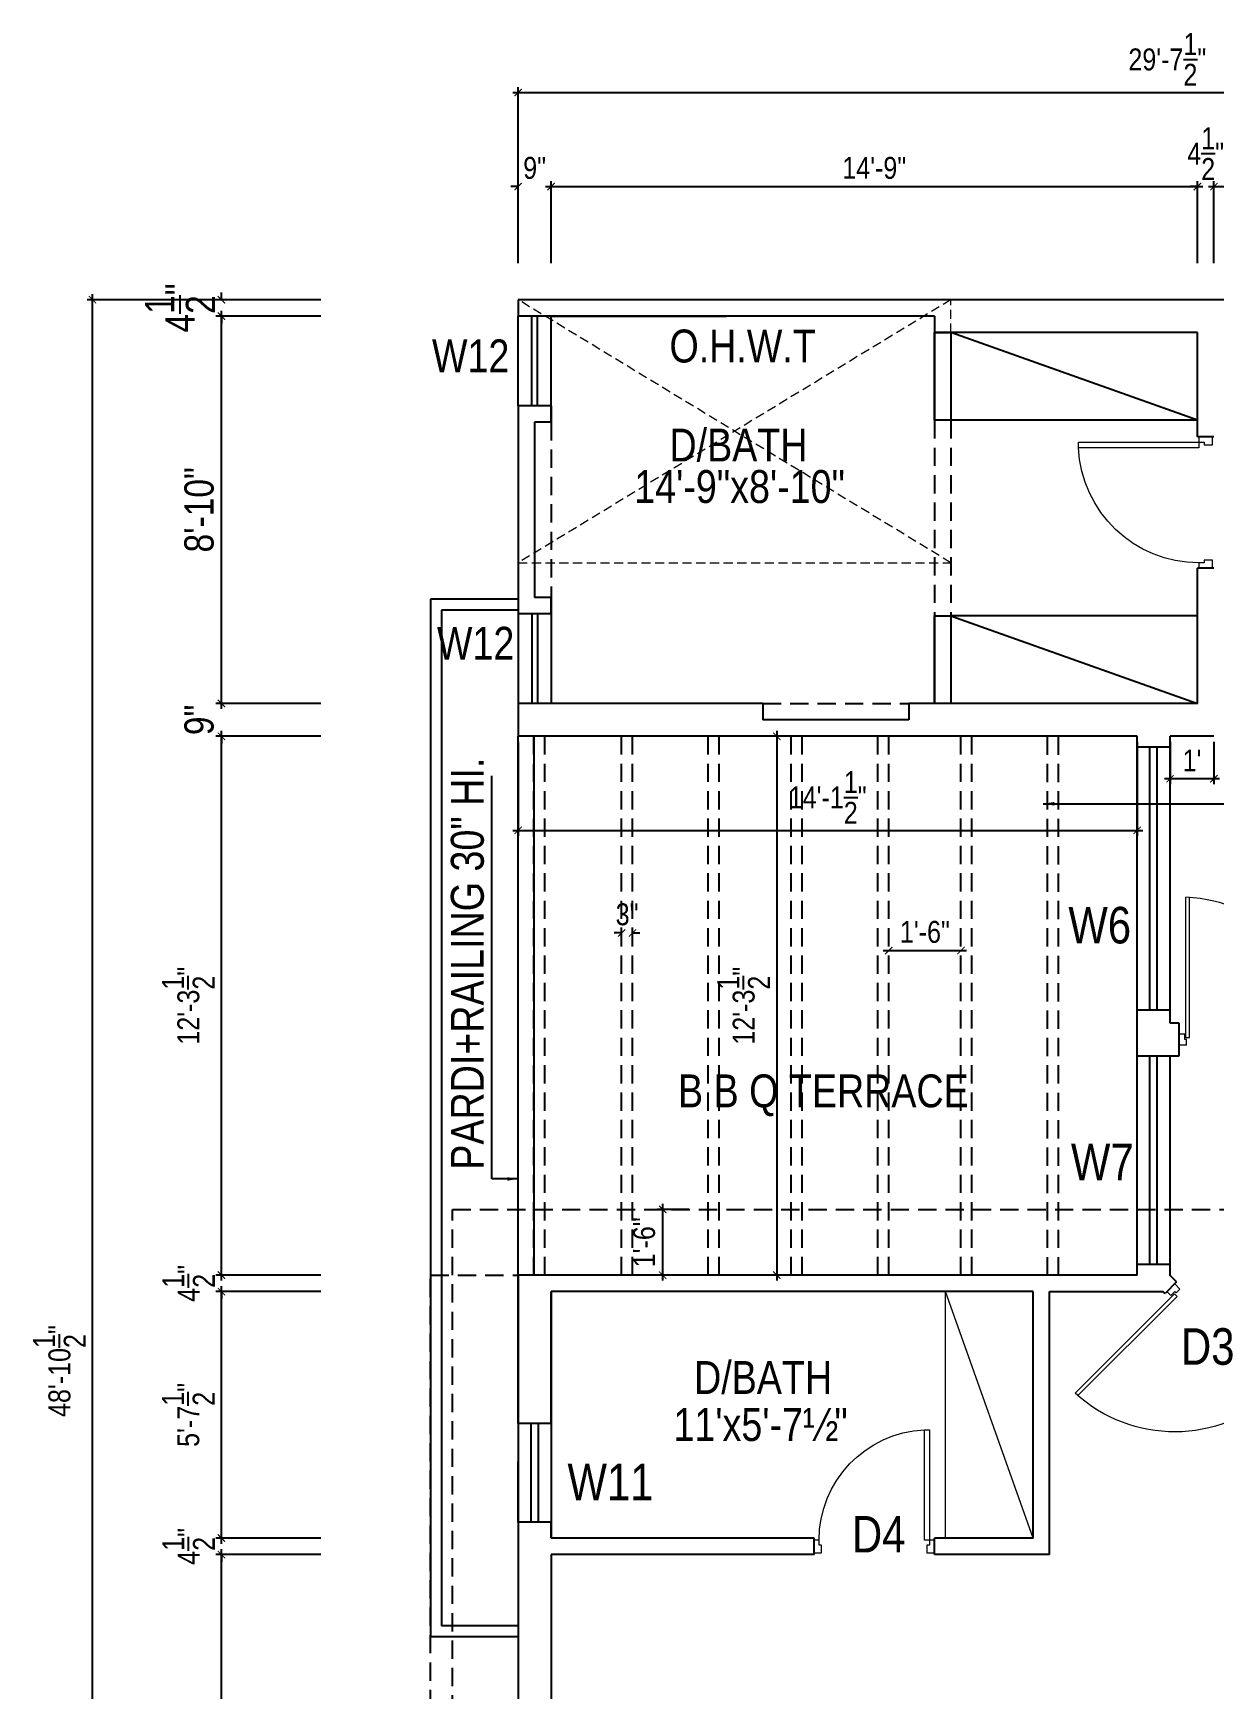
# Model space of a CAD drawing. Header units: inches. Extents: x -28532 to -7629, y -71430 to -21561.
# Drawn here: x -8186.3 to -7862.9, y -45223.5 to -44770.3 of the extents above; entities that cross this region are included whole.
import ezdxf

# ---------------------------------------------------------------- set-up
doc = ezdxf.new("R2010")
doc.units = ezdxf.units.IN
doc.header["$LTSCALE"] = 10
doc.header["$MEASUREMENT"] = 0
doc.header["$PDMODE"] = 34
doc.linetypes.add('DASHED', pattern=[0.75, 0.5, -0.25])
doc.linetypes.add('HIDDEN', pattern=[0.375, 0.25, -0.125])
doc.layers.get('0').update_dxf_attribs({"linetype": 'CONTINUOUS'})
doc.layers.get('DEFPOINTS').update_dxf_attribs({"linetype": 'CONTINUOUS'})
for name, color, linetype in [('DIM', 1, 'CONTINUOUS'), ('DIMENSION', 1, 'CONTINUOUS'), ('GF-TEXT', 3, 'DASHED'), ('TEXT', 6, 'CONTINUOUS'), ('WALL', 255, 'CONTINUOUS'), ('WIN', 1, 'CONTINUOUS')]:
    doc.layers.add(name, color=color, linetype=linetype)
for name, color, linetype, lineweight in [('DOOR', 3, 'CONTINUOUS', 13), ('HID', 3, 'HIDDEN', 13), ('wall2', 7, 'CONTINUOUS', 30), ('WARDROB', 40, 'CONTINUOUS', 5)]:
    doc.layers.add(name, color=color, linetype=linetype, lineweight=lineweight)
doc.styles.add('dim1', font='swissci.ttf')
doc.styles.add('style1', font='swissci.ttf', dxfattribs={"height": 9})
doc.dimstyles.new('1', dxfattribs={"dimscale": 0, "dimtxt": 9, "dimasz": 3, "dimexe": 1, "dimexo": 3, "dimgap": 1, "dimtad": 1, "dimdec": 1, "dimzin": 0, "dimdsep": 46, "dimlunit": 4, "dimtxsty": 'style1', "dimblk": 'ARCHTICK', "dimcen": 1.5, "dimclrd": 256, "dimclre": 256, "dimclrt": 2, "dimadec": 0, "dimazin": 0, "dimtfac": 0.75, "dimtdec": 1, "dimtix": 1, "dimtofl": 0, "dimtmove": 2, "dimatfit": 3, "dimfxl": 12, "dimfxlon": 1, "dimtolj": 1, "dimtzin": 0, "dimarcsym": 0})
doc.dimstyles.new('dim2', dxfattribs={"dimscale": 0, "dimtxt": 8, "dimasz": 2, "dimexe": 1.5, "dimexo": 1.5, "dimgap": 2, "dimtad": 1, "dimdec": 1, "dimzin": 0, "dimdsep": 46, "dimlunit": 4, "dimtxsty": 'dim1', "dimblk": 'ARCHTICK', "dimcen": 0.09, "dimdle": 1.5, "dimclrd": 5, "dimclre": 5, "dimclrt": 1, "dimadec": 0, "dimazin": 0, "dimtfac": 1, "dimtdec": 1, "dimtix": 1, "dimtofl": 0, "dimtmove": 2, "dimatfit": 3, "dimfxl": 1, "dimtolj": 1, "dimtzin": 0, "dimlwd": -1, "dimlwe": -1, "dimarcsym": 0})

# ---------------------------------------------------------------- blocks, each defined once
blk = doc.blocks.new('D')
at = {"layer": 'DOOR', "color": 0}
for p, q in [((-2.14, 40.21), (-2.14, 41.95)), ((-2.14, 41.95), (2.23, 41.95)), ((-0.39, 40.21), (-2.14, 40.21)), ((-0.39, 39.33), (-0.39, 40.21)), ((2.23, 39.33), (-0.39, 39.33)), ((2.23, 41.95), (2.23, 39.33)), ((-40.57, 3.5), (-40.57, 1.75)), ((-2.12, 3.5), (-40.57, 3.5)), ((-40.57, 1.75), (-2.12, 1.75)), ((-2.14, 0), (-2.14, 1.75)), ((-2.14, 1.75), (-0.39, 1.75)), ((2.23, 0), (-2.14, 0)), ((-2.12, 1.75), (-2.12, 3.5)), ((-0.39, 2.62), (2.23, 2.62)), ((-0.39, 1.75), (-0.39, 2.62)), ((2.23, 2.62), (2.23, 0))]:
    blk.add_line(p, q, dxfattribs=at)
blk.add_arc((-2.14, 1.75), 38.46, 90, 177.3947, dxfattribs=at)
blk = doc.blocks.new('D1L')
for p, q in [((1.86, 0.46), (1.86, 38.96)), ((2.86, 0.46), (2.86, 38.9)), ((0, -1.5), (0, 1.5)), ((1.5, 1.5), (0, 1.5)), ((1.5, 0), (1.5, 1.5)), ((2, 0), (1.5, 0)), ((2.86, 0.46), (1.86, 0.46)), ((2, -1.5), (2, 0)), ((40, -1.5), (40, 0)), ((40, 0), (40.5, 0)), ((40.5, 1.5), (42, 1.5)), ((40.5, 0), (40.5, 1.5)), ((42, -1.5), (42, 1.5)), ((2, -1.5), (0, -1.5)), ((40, -1.5), (42, -1.5))]:
    blk.add_line(p, q)
blk.add_arc((0, -1.5), 40.5, 2.1226, 87.3678)
blk = doc.blocks.new('_ArchTick')
at = {"layer": 'DIM', "color": 0, "const_width": 0.15}
blk.add_lwpolyline([(-0.5, -0.5), (0.5, 0.5)], dxfattribs=at)
blk = doc.blocks.new('*D151')
at = {"layer": 'DEFPOINTS', "color": 0, "transparency": 16777216}
for p in [(-8044.45, -44812.27), (-8053.45, -44834.74), (-8044.45, -44834.74)]:
    blk.add_point(p, dxfattribs=at)
at = {"layer": 'DIM', "color": 5, "transparency": 16777216}
for p, q in [((-8053.45, -44812.27), (-8055.45, -44812.27)), ((-8053.45, -44833.24), (-8053.45, -44810.77)), ((-8044.45, -44833.24), (-8044.45, -44810.77)), ((-8044.45, -44812.27), (-8042.45, -44812.27))]:
    blk.add_line(p, q, dxfattribs=at)
at = {"layer": 'DIM', "color": 5, "transparency": 16777216, "xscale": 2, "yscale": 2, "zscale": 2}
blk.add_blockref('_ArchTick', (-8053.45, -44812.27), dxfattribs=at)
at = {"layer": 'DIM', "color": 5, "transparency": 16777216, "xscale": 2, "yscale": 2, "zscale": 2, "rotation": 180}
blk.add_blockref('_ArchTick', (-8044.45, -44812.27), dxfattribs=at)
at = {"layer": 'DIM', "color": 1, "transparency": 16777216, "insert": (-8048.95, -44807.2), "char_height": 6, "attachment_point": 5, "style": 'dim1'}
blk.add_mtext('\\A1;9"', dxfattribs=at)
blk = doc.blocks.new('*D152')
at = {"layer": 'DEFPOINTS', "color": 0, "transparency": 16777216}
for p in [(-7867.45, -44812.27), (-8044.45, -44834.74), (-7867.45, -44834.74)]:
    blk.add_point(p, dxfattribs=at)
at = {"layer": 'DIM', "color": 5, "transparency": 16777216}
for p, q in [((-8045.95, -44812.27), (-7865.95, -44812.27)), ((-8044.45, -44833.24), (-8044.45, -44810.77)), ((-7867.45, -44833.24), (-7867.45, -44810.77))]:
    blk.add_line(p, q, dxfattribs=at)
at = {"layer": 'DIM', "color": 5, "transparency": 16777216, "xscale": 2, "yscale": 2, "zscale": 2, "rotation": 180}
blk.add_blockref('_ArchTick', (-8044.45, -44812.27), dxfattribs=at)
at = {"layer": 'DIM', "color": 5, "transparency": 16777216, "xscale": 2, "yscale": 2, "zscale": 2}
blk.add_blockref('_ArchTick', (-7867.45, -44812.27), dxfattribs=at)
at = {"layer": 'DIM', "color": 1, "transparency": 16777216, "insert": (-7955.95, -44807.2), "char_height": 6, "attachment_point": 5, "style": 'dim1'}
blk.add_mtext('\\A1;14\'-9"', dxfattribs=at)
blk = doc.blocks.new('*D153')
at = {"layer": 'DEFPOINTS', "color": 0, "transparency": 16777216}
for p in [(-7862.95, -44812.27), (-7867.45, -44834.74), (-7862.95, -44834.74)]:
    blk.add_point(p, dxfattribs=at)
at = {"layer": 'DIM', "color": 5, "transparency": 16777216}
for p, q in [((-7867.45, -44812.27), (-7869.45, -44812.27)), ((-7867.45, -44833.24), (-7867.45, -44810.77)), ((-7862.95, -44833.24), (-7862.95, -44810.77)), ((-7862.95, -44812.27), (-7860.95, -44812.27))]:
    blk.add_line(p, q, dxfattribs=at)
at = {"layer": 'DIM', "color": 5, "transparency": 16777216, "xscale": 2, "yscale": 2, "zscale": 2}
blk.add_blockref('_ArchTick', (-7867.45, -44812.27), dxfattribs=at)
at = {"layer": 'DIM', "color": 5, "transparency": 16777216, "xscale": 2, "yscale": 2, "zscale": 2, "rotation": 180}
blk.add_blockref('_ArchTick', (-7862.95, -44812.27), dxfattribs=at)
at = {"layer": 'DIM', "color": 1, "transparency": 16777216, "insert": (-7865.2, -44803.26), "char_height": 6, "attachment_point": 5, "style": 'dim1'}
blk.add_mtext('\\A1;4{\\H1.000000x;\\S1/2;}"', dxfattribs=at)
blk = doc.blocks.new('*D154')
at = {"layer": 'DEFPOINTS', "color": 0, "transparency": 16777216}
for p in [(-7706.95, -44812.27), (-7862.95, -44834.74), (-7706.95, -44834.74)]:
    blk.add_point(p, dxfattribs=at)
at = {"layer": 'DIM', "color": 5, "transparency": 16777216}
for p, q in [((-7864.45, -44812.27), (-7705.45, -44812.27)), ((-7862.95, -44833.24), (-7862.95, -44810.77)), ((-7706.95, -44833.24), (-7706.95, -44810.77))]:
    blk.add_line(p, q, dxfattribs=at)
at = {"layer": 'DIM', "color": 5, "transparency": 16777216, "xscale": 2, "yscale": 2, "zscale": 2, "rotation": 180}
blk.add_blockref('_ArchTick', (-7862.95, -44812.27), dxfattribs=at)
at = {"layer": 'DIM', "color": 5, "transparency": 16777216, "xscale": 2, "yscale": 2, "zscale": 2}
blk.add_blockref('_ArchTick', (-7706.95, -44812.27), dxfattribs=at)
at = {"layer": 'DIM', "color": 1, "transparency": 16777216, "insert": (-7784.95, -44807.2), "char_height": 6, "attachment_point": 5, "style": 'dim1'}
blk.add_mtext("\\A1;13'", dxfattribs=at)
blk = doc.blocks.new('*D156')
at = {"layer": 'DEFPOINTS', "color": 0, "transparency": 16777216}
for p in [(-7697.95, -44786.54), (-8053.45, -44834.74), (-7697.95, -44834.74)]:
    blk.add_point(p, dxfattribs=at)
at = {"layer": 'DIM', "color": 5, "transparency": 16777216}
for p, q in [((-8054.95, -44786.54), (-7696.45, -44786.54)), ((-8053.45, -44833.24), (-8053.45, -44785.04)), ((-7697.95, -44833.24), (-7697.95, -44785.04))]:
    blk.add_line(p, q, dxfattribs=at)
at = {"layer": 'DIM', "color": 5, "transparency": 16777216, "xscale": 2, "yscale": 2, "zscale": 2, "rotation": 180}
blk.add_blockref('_ArchTick', (-8053.45, -44786.54), dxfattribs=at)
at = {"layer": 'DIM', "color": 5, "transparency": 16777216, "xscale": 2, "yscale": 2, "zscale": 2}
blk.add_blockref('_ArchTick', (-7697.95, -44786.54), dxfattribs=at)
at = {"layer": 'DIM', "color": 1, "transparency": 16777216, "insert": (-7875.7, -44777.47), "char_height": 6, "attachment_point": 5, "style": 'dim1'}
blk.add_mtext('\\A1;29\'-7{\\H1.000000x;\\S1/2;}"', dxfattribs=at)
blk = doc.blocks.new('*D172')
at = {"layer": 'DEFPOINTS', "color": 0, "transparency": 16777216}
for p in [(-8134.71, -45186.75), (-8105.95, -45186.75), (-8105.95, -45330.75)]:
    blk.add_point(p, dxfattribs=at)
at = {"layer": 'DIM', "color": 5, "transparency": 16777216}
for p, q in [((-8134.71, -45332.25), (-8134.71, -45185.25)), ((-8107.45, -45186.75), (-8136.21, -45186.75)), ((-8107.45, -45330.75), (-8136.21, -45330.75))]:
    blk.add_line(p, q, dxfattribs=at)
at = {"layer": 'DIM', "color": 5, "transparency": 16777216, "xscale": 2, "yscale": 2, "zscale": 2}
for p, rotation in [((-8134.71, -45186.75), 90), ((-8134.71, -45330.75), 270)]:
    blk.add_blockref('_ArchTick', p, dxfattribs=dict(at, rotation=rotation))
at = {"layer": 'DIM', "color": 1, "transparency": 16777216, "insert": (-8139.71, -45258.75), "char_height": 6, "attachment_point": 5, "rotation": 90, "style": 'dim1'}
blk.add_mtext("\\A1;12'", dxfattribs=at)
blk = doc.blocks.new('*D173')
at = {"layer": 'DEFPOINTS', "color": 0, "transparency": 16777216}
for p in [(-8134.71, -45182.25), (-8105.95, -45182.25), (-8105.95, -45186.75)]:
    blk.add_point(p, dxfattribs=at)
at = {"layer": 'DIM', "color": 5, "transparency": 16777216}
for p, q in [((-8134.71, -45182.25), (-8134.71, -45180.25)), ((-8107.45, -45182.25), (-8136.21, -45182.25)), ((-8107.45, -45186.75), (-8136.21, -45186.75)), ((-8134.71, -45186.75), (-8134.71, -45188.75))]:
    blk.add_line(p, q, dxfattribs=at)
at = {"layer": 'DIM', "color": 5, "transparency": 16777216, "xscale": 2, "yscale": 2, "zscale": 2}
for p, rotation in [((-8134.71, -45182.25), 270), ((-8134.71, -45186.75), 90)]:
    blk.add_blockref('_ArchTick', p, dxfattribs=dict(at, rotation=rotation))
at = {"layer": 'DIM', "color": 1, "transparency": 16777216, "insert": (-8143.71, -45184.5), "char_height": 6, "attachment_point": 5, "rotation": 90, "style": 'dim1'}
blk.add_mtext('\\A1;4{\\H1.000000x;\\S1/2;}"', dxfattribs=at)
blk = doc.blocks.new('*D174')
at = {"layer": 'DEFPOINTS', "color": 0, "transparency": 16777216}
for p in [(-8134.71, -45114.75), (-8105.95, -45114.75), (-8105.95, -45182.25)]:
    blk.add_point(p, dxfattribs=at)
at = {"layer": 'DIM', "color": 5, "transparency": 16777216}
for p, q in [((-8134.71, -45183.75), (-8134.71, -45113.25)), ((-8107.45, -45114.75), (-8136.21, -45114.75)), ((-8107.45, -45182.25), (-8136.21, -45182.25))]:
    blk.add_line(p, q, dxfattribs=at)
at = {"layer": 'DIM', "color": 5, "transparency": 16777216, "xscale": 2, "yscale": 2, "zscale": 2}
for p, rotation in [((-8134.71, -45114.75), 90), ((-8134.71, -45182.25), 270)]:
    blk.add_blockref('_ArchTick', p, dxfattribs=dict(at, rotation=rotation))
at = {"layer": 'DIM', "color": 1, "transparency": 16777216, "insert": (-8143.79, -45148.5), "char_height": 6, "attachment_point": 5, "rotation": 90, "style": 'dim1'}
blk.add_mtext('\\A1;5\'-7{\\H1.000000x;\\S1/2;}"', dxfattribs=at)
blk = doc.blocks.new('*D175')
at = {"layer": 'DEFPOINTS', "color": 0, "transparency": 16777216}
for p in [(-8134.71, -45110.25), (-8105.95, -45110.25), (-8105.95, -45114.75)]:
    blk.add_point(p, dxfattribs=at)
at = {"layer": 'DIM', "color": 5, "transparency": 16777216}
for p, q in [((-8134.71, -45110.25), (-8134.71, -45108.25)), ((-8107.45, -45110.25), (-8136.21, -45110.25)), ((-8107.45, -45114.75), (-8136.21, -45114.75)), ((-8134.71, -45114.75), (-8134.71, -45116.75))]:
    blk.add_line(p, q, dxfattribs=at)
at = {"layer": 'DIM', "color": 5, "transparency": 16777216, "xscale": 2, "yscale": 2, "zscale": 2}
for p, rotation in [((-8134.71, -45110.25), 270), ((-8134.71, -45114.75), 90)]:
    blk.add_blockref('_ArchTick', p, dxfattribs=dict(at, rotation=rotation))
at = {"layer": 'DIM', "color": 1, "transparency": 16777216, "insert": (-8143.71, -45112.5), "char_height": 6, "attachment_point": 5, "rotation": 90, "style": 'dim1'}
blk.add_mtext('\\A1;4{\\H1.000000x;\\S1/2;}"', dxfattribs=at)
blk = doc.blocks.new('*D176')
at = {"layer": 'DEFPOINTS', "color": 0, "transparency": 16777216}
for p in [(-8134.71, -44962.75), (-8105.95, -44962.75), (-8105.95, -45110.25)]:
    blk.add_point(p, dxfattribs=at)
at = {"layer": 'DIM', "color": 5, "transparency": 16777216}
for p, q in [((-8107.45, -44962.75), (-8136.21, -44962.75)), ((-8134.71, -45111.75), (-8134.71, -44961.25)), ((-8107.45, -45110.25), (-8136.21, -45110.25))]:
    blk.add_line(p, q, dxfattribs=at)
at = {"layer": 'DIM', "color": 5, "transparency": 16777216, "xscale": 2, "yscale": 2, "zscale": 2}
for p, rotation in [((-8134.71, -44962.75), 90), ((-8134.71, -45110.25), 270)]:
    blk.add_blockref('_ArchTick', p, dxfattribs=dict(at, rotation=rotation))
at = {"layer": 'DIM', "color": 1, "transparency": 16777216, "insert": (-8143.78, -45036.5), "char_height": 6, "attachment_point": 5, "rotation": 90, "style": 'dim1'}
blk.add_mtext('\\A1;12\'-3{\\H1.000000x;\\S1/2;}"', dxfattribs=at)
blk = doc.blocks.new('*D177')
at = {"layer": 'DEFPOINTS', "color": 0, "transparency": 16777216}
for p in [(-8134.71, -44953.75), (-8105.95, -44953.75), (-8105.95, -44962.75)]:
    blk.add_point(p, dxfattribs=at)
at = {"layer": 'DIM', "color": 5, "transparency": 16777216}
for p, q in [((-8107.45, -44953.75), (-8136.21, -44953.75)), ((-8134.71, -44953.75), (-8134.71, -44951.75)), ((-8107.45, -44962.75), (-8136.21, -44962.75)), ((-8134.71, -44962.75), (-8134.71, -44964.75))]:
    blk.add_line(p, q, dxfattribs=at)
at = {"layer": 'DIM', "color": 5, "transparency": 16777216, "xscale": 2, "yscale": 2, "zscale": 2}
for p, rotation in [((-8134.71, -44953.75), 270), ((-8134.71, -44962.75), 90)]:
    blk.add_blockref('_ArchTick', p, dxfattribs=dict(at, rotation=rotation))
at = {"layer": 'DIM', "color": 1, "transparency": 16777216, "insert": (-8140.8, -44958.25), "char_height": 8, "attachment_point": 5, "rotation": 90, "style": 'dim1'}
blk.add_mtext('\\A1;9"', dxfattribs=at)
blk = doc.blocks.new('*D178')
at = {"layer": 'DEFPOINTS', "color": 0, "transparency": 16777216}
for p in [(-8134.71, -44847.75), (-8105.95, -44847.75), (-8105.95, -44953.75)]:
    blk.add_point(p, dxfattribs=at)
at = {"layer": 'DIM', "color": 5, "transparency": 16777216}
for p, q in [((-8134.71, -44955.25), (-8134.71, -44846.25)), ((-8107.45, -44847.75), (-8136.21, -44847.75)), ((-8107.45, -44953.75), (-8136.21, -44953.75))]:
    blk.add_line(p, q, dxfattribs=at)
at = {"layer": 'DIM', "color": 5, "transparency": 16777216, "xscale": 2, "yscale": 2, "zscale": 2}
for p, rotation in [((-8134.71, -44847.75), 90), ((-8134.71, -44953.75), 270)]:
    blk.add_blockref('_ArchTick', p, dxfattribs=dict(at, rotation=rotation))
at = {"layer": 'DIM', "color": 1, "transparency": 16777216, "insert": (-8140.8, -44900.75), "char_height": 8, "attachment_point": 5, "rotation": 90, "style": 'dim1'}
blk.add_mtext('\\A1;8\'-10"', dxfattribs=at)
blk = doc.blocks.new('*D179')
at = {"layer": 'DEFPOINTS', "color": 0, "transparency": 16777216}
for p in [(-8134.71, -44843.25), (-8105.95, -44843.25), (-8105.95, -44847.75)]:
    blk.add_point(p, dxfattribs=at)
at = {"layer": 'DIM', "color": 5, "transparency": 16777216}
for p, q in [((-8134.71, -44843.25), (-8134.71, -44841.25)), ((-8107.45, -44843.25), (-8136.21, -44843.25)), ((-8107.45, -44847.75), (-8136.21, -44847.75)), ((-8134.71, -44847.75), (-8134.71, -44849.75))]:
    blk.add_line(p, q, dxfattribs=at)
at = {"layer": 'DIM', "color": 5, "transparency": 16777216, "xscale": 2, "yscale": 2, "zscale": 2}
for p, rotation in [((-8134.71, -44843.25), 270), ((-8134.71, -44847.75), 90)]:
    blk.add_blockref('_ArchTick', p, dxfattribs=dict(at, rotation=rotation))
at = {"layer": 'DIM', "color": 1, "transparency": 16777216, "insert": (-8146.05, -44845.5), "char_height": 8, "attachment_point": 5, "rotation": 90, "style": 'dim1'}
blk.add_mtext('\\A1;4{\\H1.000000x;\\S1/2;}"', dxfattribs=at)
blk = doc.blocks.new('*D180')
at = {"layer": 'DEFPOINTS', "color": 0, "transparency": 16777216}
for p in [(-8170.01, -44843.25), (-8105.95, -44843.25), (-8105.95, -45429.75)]:
    blk.add_point(p, dxfattribs=at)
at = {"layer": 'DIM', "color": 5, "transparency": 16777216}
for p, q in [((-8170.01, -45431.25), (-8170.01, -44841.75)), ((-8107.45, -44843.25), (-8171.51, -44843.25)), ((-8107.45, -45429.75), (-8171.51, -45429.75))]:
    blk.add_line(p, q, dxfattribs=at)
at = {"layer": 'DIM', "color": 5, "transparency": 16777216, "xscale": 2, "yscale": 2, "zscale": 2}
for p, rotation in [((-8170.01, -44843.25), 90), ((-8170.01, -45429.75), 270)]:
    blk.add_blockref('_ArchTick', p, dxfattribs=dict(at, rotation=rotation))
at = {"layer": 'DIM', "color": 1, "transparency": 16777216, "insert": (-8179.08, -45136.5), "char_height": 6, "attachment_point": 5, "rotation": 90, "style": 'dim1'}
blk.add_mtext('\\A1;48\'-10{\\H1.000000x;\\S1/2;}"', dxfattribs=at)
blk = doc.blocks.new('*D187')
at = {"layer": 'DEFPOINTS', "color": 0, "transparency": 16777216}
for p in [(-8053.45, -44962.75), (-7883.95, -44962.75), (-7883.95, -44988.49)]:
    blk.add_point(p, dxfattribs=at)
at = {"layer": 'DIM', "color": 5, "transparency": 16777216}
for p, q in [((-8053.45, -44964.25), (-8053.45, -44989.99)), ((-7883.95, -44964.25), (-7883.95, -44989.99)), ((-8054.95, -44988.49), (-7882.45, -44988.49))]:
    blk.add_line(p, q, dxfattribs=at)
at = {"layer": 'DIM', "color": 5, "transparency": 16777216, "xscale": 2, "yscale": 2, "zscale": 2, "rotation": 180}
blk.add_blockref('_ArchTick', (-8053.45, -44988.49), dxfattribs=at)
at = {"layer": 'DIM', "color": 5, "transparency": 16777216, "xscale": 2, "yscale": 2, "zscale": 2}
blk.add_blockref('_ArchTick', (-7883.95, -44988.49), dxfattribs=at)
at = {"layer": 'DIM', "color": 1, "transparency": 16777216, "insert": (-7968.7, -44979.49), "char_height": 6, "attachment_point": 5, "style": 'dim1'}
blk.add_mtext('\\A1;14\'-1{\\H1.000000x;\\S1/2;}"', dxfattribs=at)
blk = doc.blocks.new('*D188')
at = {"layer": 'DEFPOINTS', "color": 0, "transparency": 16777216}
for p in [(-7978.66, -44962.75), (-7982.65, -45110.25), (-7978.66, -45110.25)]:
    blk.add_point(p, dxfattribs=at)
at = {"layer": 'DIM', "color": 5, "transparency": 16777216}
for p, q in [((-7980.16, -44962.75), (-7984.15, -44962.75)), ((-7982.65, -44961.25), (-7982.65, -45111.75)), ((-7980.16, -45110.25), (-7984.15, -45110.25))]:
    blk.add_line(p, q, dxfattribs=at)
at = {"layer": 'DIM', "color": 5, "transparency": 16777216, "xscale": 2, "yscale": 2, "zscale": 2}
for p, rotation in [((-7982.65, -44962.75), 90), ((-7982.65, -45110.25), 270)]:
    blk.add_blockref('_ArchTick', p, dxfattribs=dict(at, rotation=rotation))
at = {"layer": 'DIM', "color": 1, "transparency": 16777216, "insert": (-7991.72, -45036.5), "char_height": 6, "attachment_point": 5, "rotation": 90, "style": 'dim1'}
blk.add_mtext('\\A1;12\'-3{\\H1.000000x;\\S1/2;}"', dxfattribs=at)
blk = doc.blocks.new('*D189')
at = {"layer": 'DEFPOINTS', "color": 0, "transparency": 16777216}
for p in [(-7951.97, -45021.69), (-7932.2, -45021.39), (-7932.2, -45021.69)]:
    blk.add_point(p, dxfattribs=at)
at = {"layer": 'DIM', "color": 5, "transparency": 16777216}
for p, q in [((-7953.47, -45021.39), (-7930.7, -45021.39)), ((-7951.97, -45020.19), (-7951.97, -45019.89)), ((-7932.2, -45020.19), (-7932.2, -45019.89))]:
    blk.add_line(p, q, dxfattribs=at)
at = {"layer": 'DIM', "color": 5, "transparency": 16777216, "xscale": 2, "yscale": 2, "zscale": 2, "rotation": 180}
blk.add_blockref('_ArchTick', (-7951.97, -45021.39), dxfattribs=at)
at = {"layer": 'DIM', "color": 5, "transparency": 16777216, "xscale": 2, "yscale": 2, "zscale": 2}
blk.add_blockref('_ArchTick', (-7932.2, -45021.39), dxfattribs=at)
at = {"layer": 'DIM', "color": 1, "transparency": 16777216, "insert": (-7942.08, -45016.32), "char_height": 6, "attachment_point": 5, "style": 'dim1'}
blk.add_mtext('\\A1;1\'-6"', dxfattribs=at)
blk = doc.blocks.new('*D190')
at = {"layer": 'DEFPOINTS', "color": 0, "transparency": 16777216}
for p in [(-8025.13, -45016.58), (-8025.13, -45017.77), (-8022.13, -45017.77)]:
    blk.add_point(p, dxfattribs=at)
at = {"layer": 'DIM', "color": 5, "transparency": 16777216}
for p, q in [((-8025.13, -45016.58), (-8027.13, -45016.58)), ((-8025.13, -45016.27), (-8025.13, -45015.08)), ((-8022.13, -45016.27), (-8022.13, -45015.08)), ((-8022.13, -45016.58), (-8020.13, -45016.58))]:
    blk.add_line(p, q, dxfattribs=at)
at = {"layer": 'DIM', "color": 5, "transparency": 16777216, "xscale": 2, "yscale": 2, "zscale": 2}
blk.add_blockref('_ArchTick', (-8025.13, -45016.58), dxfattribs=at)
at = {"layer": 'DIM', "color": 5, "transparency": 16777216, "xscale": 2, "yscale": 2, "zscale": 2, "rotation": 180}
blk.add_blockref('_ArchTick', (-8022.13, -45016.58), dxfattribs=at)
at = {"layer": 'DIM', "color": 1, "transparency": 16777216, "insert": (-8023.63, -45011.51), "char_height": 6, "attachment_point": 5, "style": 'dim1'}
blk.add_mtext('\\A1;3"', dxfattribs=at)
blk = doc.blocks.new('*D192')
at = {"layer": 'DEFPOINTS', "color": 0, "transparency": 16777216}
for p in [(-7874.95, -44962.75), (-7862.95, -44962.75), (-7874.95, -44974.37)]:
    blk.add_point(p, dxfattribs=at)
at = {"layer": 'DIM', "color": 5, "transparency": 16777216}
for p, q in [((-7874.95, -44964.25), (-7874.95, -44975.87)), ((-7862.95, -44964.25), (-7862.95, -44975.87)), ((-7861.45, -44974.37), (-7876.45, -44974.37))]:
    blk.add_line(p, q, dxfattribs=at)
at = {"layer": 'DIM', "color": 5, "transparency": 16777216, "xscale": 2, "yscale": 2, "zscale": 2, "rotation": 180}
blk.add_blockref('_ArchTick', (-7874.95, -44974.37), dxfattribs=at)
at = {"layer": 'DIM', "color": 5, "transparency": 16777216, "xscale": 2, "yscale": 2, "zscale": 2}
blk.add_blockref('_ArchTick', (-7862.95, -44974.37), dxfattribs=at)
at = {"layer": 'DIM', "color": 1, "transparency": 16777216, "insert": (-7868.95, -44969.37), "char_height": 6, "attachment_point": 5, "style": 'dim1'}
blk.add_mtext("\\A1;1'", dxfattribs=at)
blk = doc.blocks.new('*D226')
at = {"layer": 'DEFPOINTS', "color": 0, "transparency": 16777216}
for p in [(-8013.88, -45092.25), (-8005.21, -45092.25), (-8005.21, -45110.25)]:
    blk.add_point(p, dxfattribs=at)
at = {"layer": 'DIM', "color": 5, "transparency": 16777216}
for p, q in [((-8013.88, -45111.75), (-8013.88, -45090.75)), ((-8006.71, -45092.25), (-8015.38, -45092.25)), ((-8006.71, -45110.25), (-8015.38, -45110.25))]:
    blk.add_line(p, q, dxfattribs=at)
at = {"layer": 'DIM', "color": 5, "transparency": 16777216, "xscale": 2, "yscale": 2, "zscale": 2}
for p, rotation in [((-8013.88, -45092.25), 90), ((-8013.88, -45110.25), 270)]:
    blk.add_blockref('_ArchTick', p, dxfattribs=dict(at, rotation=rotation))
at = {"layer": 'DIM', "color": 1, "transparency": 16777216, "insert": (-8018.95, -45101.25), "char_height": 6, "attachment_point": 5, "rotation": 90, "style": 'dim1'}
blk.add_mtext('\\A1;1\'-6"', dxfattribs=at)

msp = doc.modelspace()

# ---------------------------------------------------------------- linework, layer by layer
at = {"layer": 'GF-TEXT'}
for p, q in [((-8044.45, -44876.75), (-8044.45, -44924.75)), ((-7939.45, -44876.25), (-7939.45, -44929.75)), ((-7934.95, -44876.25), (-7934.95, -44929.75)), ((-7986.45, -44953.75), (-7946.45, -44953.75)), ((-8049.13, -45110.25), (-8049.13, -44962.75)), ((-8046.13, -45110.25), (-8046.13, -44962.75)), ((-8025.13, -45110.25), (-8025.13, -44962.75)), ((-8022.13, -45110.25), (-8022.13, -44962.75)), ((-8001.44, -45110.25), (-8001.44, -44962.75)), ((-7998.44, -45110.25), (-7998.44, -44962.75)), ((-7978.66, -45110.25), (-7978.66, -44962.75)), ((-7975.66, -45110.25), (-7975.66, -44962.75)), ((-7975.66, -45110.25), (-7975.66, -44962.75)), ((-7954.97, -45110.25), (-7954.97, -44962.75)), ((-7951.97, -45110.25), (-7951.97, -44962.75)), ((-7932.2, -45110.25), (-7932.2, -44962.75)), ((-7932.2, -45110.25), (-7932.2, -44962.75)), ((-7932.2, -45110.25), (-7932.2, -44962.75)), ((-7929.2, -45110.25), (-7929.2, -44962.75)), ((-7929.2, -45110.25), (-7929.2, -44962.75)), ((-7929.2, -45110.25), (-7929.2, -44962.75)), ((-7908.51, -45110.31), (-7908.51, -44962.75)), ((-7905.51, -45110.31), (-7905.51, -44962.75))]:
    msp.add_line(p, q, dxfattribs=at)
msp.add_lwpolyline([(-7832.95, -45357.75), (-8071.45, -45357.75), (-8071.45, -45092.25), (-7832.95, -45092.25)], close=True, dxfattribs=at)
msp.add_lwpolyline([(-7964.45, -45339.75), (-7964.45, -45363.75), (-8077.45, -45363.75), (-8077.45, -45110.25), (-8053.45, -45110.25)], dxfattribs=at)
at = {"layer": 'HID', "linetype": 'HIDDEN'}
for p, q in [((-7934.95, -44915.25), (-8053.45, -44843.25)), ((-7934.95, -44843.25), (-8053.45, -44915.25)), ((-7934.95, -44852.25), (-7934.95, -44843.25)), ((-8053.45, -44915.25), (-7934.95, -44915.25))]:
    msp.add_line(p, q, dxfattribs=at)
at = {"layer": 'WALL'}
for p, q in [((-7697.95, -44843.25), (-8053.45, -44843.25)), ((-8053.45, -44843.25), (-8053.45, -44847.75)), ((-7939.45, -44847.75), (-8053.45, -44847.75)), ((-7939.45, -44847.75), (-7939.45, -44852.25)), ((-7867.45, -44852.25), (-7939.45, -44852.25)), ((-7867.45, -44880.75), (-7867.45, -44852.25)), ((-8053.45, -44872.25), (-8053.45, -44929.25)), ((-8044.45, -44872.25), (-8044.45, -44876.75)), ((-8048.95, -44876.75), (-8048.95, -44924.75)), ((-7862.95, -44880.75), (-7867.45, -44880.75)), ((-7862.95, -44916.75), (-7867.45, -44916.75)), ((-7867.45, -44953.75), (-7867.45, -44916.75)), ((-8044.45, -44924.75), (-8044.45, -44929.25)), ((-8053.45, -44953.75), (-8053.45, -44962.75)), ((-7986.45, -44953.75), (-8044.45, -44953.75)), ((-7867.45, -44953.75), (-7946.45, -44953.75)), ((-7946.45, -44958.25), (-7986.45, -44958.25)), ((-7883.95, -44962.75), (-8053.45, -44962.75)), ((-7883.95, -44965.75), (-7883.95, -44962.75)), ((-7862.95, -44962.75), (-7874.95, -44962.75)), ((-7874.95, -44965.75), (-7874.95, -44962.75)), ((-7874.95, -44965.75), (-7883.95, -44965.75)), ((-7874.95, -45037.75), (-7883.95, -45037.75)), ((-7883.95, -45050.25), (-7883.95, -45037.75)), ((-7874.95, -45041.25), (-7874.95, -45037.75)), ((-7872.45, -45041.25), (-7874.95, -45041.25)), ((-7883.95, -45050.25), (-7872.45, -45050.25)), ((-7883.95, -45110.25), (-7883.95, -45107.31)), ((-7874.95, -45107.31), (-7883.95, -45107.31)), ((-7874.95, -45110.31), (-7874.95, -45107.31)), ((-7883.95, -45110.25), (-8053.45, -45110.25)), ((-7873.15, -45112.11), (-7874.95, -45110.31)), ((-7912.45, -45114.75), (-8044.45, -45114.75)), ((-7912.45, -45182.25), (-7912.45, -45114.75)), ((-7907.95, -45186.75), (-7907.95, -45114.75)), ((-7881.06, -45114.81), (-7907.95, -45114.81)), ((-7876.81, -45114.81), (-7907.95, -45114.81)), ((-7876.33, -45115.29), (-7876.81, -45114.81)), ((-8053.45, -45140.25), (-8053.45, -45161.25)), ((-8044.45, -45149.25), (-8044.45, -45161.25)), ((-8044.45, -45150.84), (-8053.45, -45150.84)), ((-8053.45, -45177.84), (-8053.45, -45258.75)), ((-8044.45, -45177.84), (-8053.45, -45177.84)), ((-8044.45, -45177.75), (-8044.45, -45182.25)), ((-8044.45, -45177.84), (-8044.45, -45182.25)), ((-7972.45, -45182.25), (-8044.45, -45182.25)), ((-7972.45, -45186.75), (-7972.45, -45182.25)), ((-7939.45, -45186.75), (-7939.45, -45182.25)), ((-7912.45, -45182.25), (-7939.45, -45182.25)), ((-8044.45, -45186.75), (-8044.45, -45209.25)), ((-8044.45, -45186.75), (-8044.45, -45258.75)), ((-7972.45, -45186.75), (-8044.45, -45186.75)), ((-7907.95, -45186.75), (-7939.45, -45186.75))]:
    msp.add_line(p, q, dxfattribs=at)
at = {"layer": 'WALL', "linetype": 'ByBlock'}
for p, q in [((-8044.45, -44852.14), (-8044.45, -44847.75)), ((-8044.45, -44847.75), (-7996.45, -44847.75)), ((-8044.45, -44876.75), (-8044.45, -44847.75)), ((-8044.45, -44872.25), (-8053.45, -44872.25)), ((-8044.45, -44876.75), (-8048.95, -44876.75)), ((-8044.45, -44924.75), (-8048.95, -44924.75)), ((-8044.45, -44929.25), (-8044.45, -44924.75)), ((-8044.45, -44929.25), (-8053.45, -44929.25)), ((-7996.45, -44953.75), (-8053.45, -44953.75)), ((-7986.45, -44953.75), (-7986.45, -44958.25)), ((-7946.45, -44953.75), (-7946.45, -44958.25)), ((-7872.45, -45050.25), (-7872.45, -45041.25)), ((-7873.15, -45112.11), (-7876.33, -45115.29)), ((-8044.45, -45177.84), (-8053.45, -45177.84))]:
    msp.add_line(p, q, dxfattribs=at)
for points in [[(-7934.95, -44876.25), (-7939.45, -44876.25), (-7939.45, -44852.25), (-7934.95, -44852.25)], [(-7939.45, -44929.75), (-7934.95, -44929.75), (-7934.95, -44953.75), (-7939.45, -44953.75)]]:
    msp.add_lwpolyline(points, close=True, dxfattribs=at)
at = {"layer": 'wall2'}
for p, q in [((-8053.45, -45110.25), (-8053.45, -45150.84)), ((-8044.45, -45114.75), (-8044.45, -45150.84)), ((-8044.45, -45177.84), (-8044.45, -45182.25))]:
    msp.add_line(p, q, dxfattribs=at)
at = {"layer": 'WARDROB'}
for p in [(-7936.45, -45182.25), (-7912.45, -45182.25)]:
    msp.add_line(p, (-7936.45, -45114.75), dxfattribs=at)
at = {"layer": 'WIN'}
for p, q in [((-8053.45, -44872.25), (-8053.45, -44847.75)), ((-8049.7, -44872.25), (-8049.7, -44847.75)), ((-8048.2, -44872.25), (-8048.2, -44847.75)), ((-8044.45, -44872.25), (-8044.45, -44847.75)), ((-7939.45, -44852.25), (-7939.45, -44876.25)), ((-7934.95, -44852.25), (-7934.95, -44876.25)), ((-7867.45, -44876.25), (-7934.95, -44852.25)), ((-7867.45, -44876.25), (-7934.95, -44876.25)), ((-8077.45, -44925.24), (-8077.45, -45209.25)), ((-8053.45, -44925.24), (-8077.45, -44925.24)), ((-8074.45, -44928.24), (-8074.45, -45206.25)), ((-8053.45, -44928.24), (-8074.45, -44928.24)), ((-8053.45, -44929.25), (-8053.45, -44953.75)), ((-8049.7, -44929.25), (-8049.7, -44953.75)), ((-8048.2, -44929.25), (-8048.2, -44953.75)), ((-8044.45, -44929.25), (-8044.45, -44953.75)), ((-7939.45, -44929.75), (-7939.45, -44953.75)), ((-7867.45, -44929.75), (-7934.95, -44929.75)), ((-7934.95, -44929.75), (-7934.95, -44953.75)), ((-7934.95, -44929.75), (-7867.45, -44953.75)), ((-8053.45, -45110.25), (-8053.45, -44962.75)), ((-8049.13, -44962.75), (-8049.13, -45110.25)), ((-7883.95, -45037.75), (-7883.95, -44965.75)), ((-7880.45, -45037.75), (-7880.45, -44965.75)), ((-7878.45, -45037.75), (-7878.45, -44965.75)), ((-7874.95, -45037.75), (-7874.95, -44965.75)), ((-7883.95, -45107.31), (-7883.95, -45050.25)), ((-7880.45, -45107.31), (-7880.45, -45050.25)), ((-7878.45, -45107.31), (-7878.45, -45050.25)), ((-7874.95, -45107.31), (-7874.95, -45050.25)), ((-8053.45, -45150.84), (-8053.45, -45177.84)), ((-8049.95, -45150.84), (-8049.95, -45177.84)), ((-8047.95, -45150.84), (-8047.95, -45177.84)), ((-8044.45, -45150.84), (-8044.45, -45177.84)), ((-8053.45, -45177.84), (-8053.45, -45161.25)), ((-8044.45, -45161.25), (-8044.45, -45177.84)), ((-8053.45, -45206.25), (-8074.45, -45206.25)), ((-8053.45, -45209.25), (-8077.45, -45209.25))]:
    msp.add_line(p, q, dxfattribs=at)

# ---------------------------------------------------------------- block references
at = {"layer": 'DOOR', "linetype": 'ByBlock'}
for p, xscale, yscale, zscale, rotation in [((-7865.24, -44880.75), -0.8580766381692229, 0.8580766381692229, 0.8580766381681649, 180), ((-7939.45, -45184.5), -0.7865697908046059, 0.7865697908046059, 0.7865697908036371, 90)]:
    msp.add_blockref('D', p, dxfattribs=dict(at, xscale=xscale, yscale=yscale, zscale=zscale, rotation=rotation))
at = {"layer": 'DOOR'}
msp.add_blockref('D1L', (-7872.45, -45045.75), dxfattribs=at)
at = {"layer": 'DOOR', "xscale": -1, "rotation": 134.9999999999975}
msp.add_blockref('D1L', (-7874.74, -45113.7), dxfattribs=at)

# ---------------------------------------------------------------- texts
at = {"layer": 'TEXT', "style": 'dim1'}
for s, height, p in [('W12', 9, (-8077.06, -44863.12)), ('O.H.W.T', 9, (-8012.03, -44860.42)), ('D/BATH', 9, (-8012.03, -44887.53)), ('14\'-9"x8\'-10"', 9, (-8021.67, -44898.88)), ('W12', 9, (-8075.7, -44941.79)), ('W6', 10, (-7902.81, -45019.44)), ('B B Q TERRACE', 9, (-8009.69, -45064.31)), ('W7', 10, (-7902.1, -45084.26)), ('D3', 10, (-7871.95, -45134.77)), ('D/BATH', 9, (-8005.29, -45142.76)), ('11\'x5\'-7½"', 9, (-8010.94, -45155.63)), ('W11', 10, (-8039.95, -45171.85)), ('D4', 10, (-7962.05, -45186.16))]:
    msp.add_text(s, height=height, dxfattribs=at).set_placement(p)
msp.add_text('PARDI+RAILING 30" HI.', height=9, rotation=90, dxfattribs=at).set_placement((-8062.88, -45081.39))

# ---------------------------------------------------------------- dimensions: what is measured, and where the dimension line sits
at = {"layer": 'DIM'}
for base, p1, p2, picture, middle in [((-7697.95, -44786.54), (-8053.45, -44834.74), (-7697.95, -44834.74), '*D156', (-7875.7, -44777.47)), ((-7862.95, -44812.27), (-7867.45, -44834.74), (-7862.95, -44834.74), '*D153', (-7865.2, -44803.26)), ((-8044.45, -44812.27), (-8053.45, -44834.74), (-8044.45, -44834.74), '*D151', (-8048.95, -44807.2)), ((-7867.45, -44812.27), (-8044.45, -44834.74), (-7867.45, -44834.74), '*D152', (-7955.95, -44807.2)), ((-7706.95, -44812.27), (-7862.95, -44834.74), (-7706.95, -44834.74), '*D154', (-7784.95, -44807.2)), ((-7883.95, -44988.49), (-8053.45, -44962.75), (-7883.95, -44962.75), '*D187', (-7968.7, -44979.49)), ((-7874.95, -44974.37), (-7862.95, -44962.75), (-7874.95, -44962.75), '*D192', (-7868.95, -44969.37)), ((-8025.13, -45016.58), (-8022.13, -45017.77), (-8025.13, -45017.77), '*D190', (-8023.63, -45011.51))]:
    dim = msp.add_linear_dim(base=base, p1=p1, p2=p2, dimstyle='dim2', override={"dimscale": 1, "dimtxt": 6}, dxfattribs=at)
    dim.commit()
    dim.dimension.update_dxf_attribs({"geometry": picture, "text_midpoint": middle})
for base, p1, p2, angle, override, picture, middle in [((-8134.71, -44843.25), (-8105.95, -44847.75), (-8105.95, -44843.25), 270, {"dimscale": 1}, '*D179', (-8146.05, -44845.5)), ((-8170.01, -44843.25), (-8105.95, -45429.75), (-8105.95, -44843.25), 90, {"dimscale": 1, "dimtxt": 6}, '*D180', (-8179.08, -45136.5)), ((-8134.71, -44847.75), (-8105.95, -44953.75), (-8105.95, -44847.75), 270, {"dimscale": 1}, '*D178', (-8140.8, -44900.75)), ((-8134.71, -44953.75), (-8105.95, -44962.75), (-8105.95, -44953.75), 270, {"dimscale": 1}, '*D177', (-8140.8, -44958.25)), ((-8134.71, -44962.75), (-8105.95, -45110.25), (-8105.95, -44962.75), 270, {"dimscale": 1, "dimtxt": 6}, '*D176', (-8143.78, -45036.5)), ((-7982.65, -45110.25), (-7978.66, -44962.75), (-7978.66, -45110.25), 90, {"dimscale": 1, "dimtxt": 6}, '*D188', (-7991.72, -45036.5)), ((-8013.88, -45092.25), (-8005.21, -45110.25), (-8005.21, -45092.25), 90, {"dimscale": 1, "dimtxt": 6}, '*D226', (-8018.95, -45101.25)), ((-8134.71, -45110.25), (-8105.95, -45114.75), (-8105.95, -45110.25), 270, {"dimscale": 1, "dimtxt": 6}, '*D175', (-8143.71, -45112.5)), ((-8134.71, -45114.75), (-8105.95, -45182.25), (-8105.95, -45114.75), 270, {"dimscale": 1, "dimtxt": 6}, '*D174', (-8143.79, -45148.5)), ((-8134.71, -45182.25), (-8105.95, -45186.75), (-8105.95, -45182.25), 270, {"dimscale": 1, "dimtxt": 6}, '*D173', (-8143.71, -45184.5)), ((-8134.71, -45186.75), (-8105.95, -45330.75), (-8105.95, -45186.75), 270, {"dimscale": 1, "dimtxt": 6}, '*D172', (-8139.71, -45258.75))]:
    dim = msp.add_linear_dim(base=base, p1=p1, p2=p2, angle=angle, dimstyle='dim2', override=override, dxfattribs=at)
    dim.commit()
    dim.dimension.update_dxf_attribs({"geometry": picture, "text_midpoint": middle})
dim = msp.add_linear_dim(base=(-7932.2, -45021.39), p1=(-7951.97, -45021.69), p2=(-7932.2, -45021.69), text='1\'-6"', dimstyle='dim2', override={"dimscale": 1, "dimtxt": 6}, dxfattribs=at)
dim.commit()
dim.dimension.update_dxf_attribs({"geometry": '*D189', "text_midpoint": (-7942.08, -45016.32)})

# ---------------------------------------------------------------- leaders
at = {"layer": 'DIMENSION'}
msp.add_leader([(-7909.66, -44981.22), (-7814.45, -44981.22)], dimstyle='1', override={"dimscale": 1, "dimtad": 0, "dimdec": 1, "dimtdec": 1, "dimfxl": 3}, dxfattribs=at)
at = {"layer": 'WIN'}
msp.add_leader([(-8053.45, -45083.91), (-8060.71, -45083.91), (-8060.71, -44973.55)], dimstyle='1', override={"dimscale": 1, "dimtad": 0}, dxfattribs=at)

doc.saveas('drawing.dxf')
